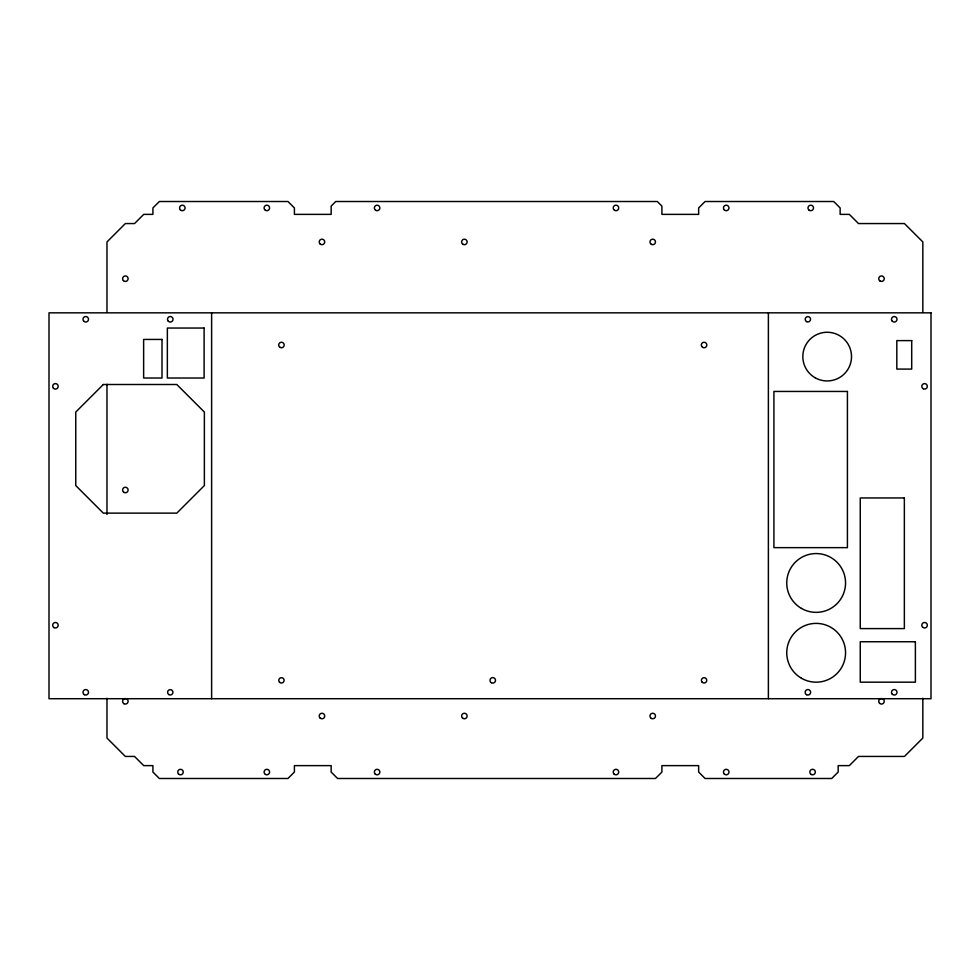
<?xml version="1.0" encoding="UTF-8"?>
<svg xmlns="http://www.w3.org/2000/svg" width="980" height="980" viewBox="0 0 980 980"><rect width="100%" height="100%" fill="white"/><g stroke="black" fill="none" stroke-linecap="round" stroke-linejoin="round"><path stroke-width="1.47" d="M922.829 312.375L922.829 241.938L904.454 223.563L858.517 223.563L849.329 214.375L840.142 214.375L840.142 207.944L833.711 201.513L705.086 201.513L698.654 207.944L698.654 214.375L661.904 214.375L661.904 206.106L657.311 201.513L335.748 201.513L331.154 206.106L331.154 214.375L294.404 214.375L294.404 207.944L287.973 201.513L159.348 201.513L152.917 207.944L152.917 214.375L143.729 214.375L134.542 223.563L125.354 223.563L106.979 241.938L106.979 312.375M922.829 698.25L922.829 738.062L904.454 756.438L858.517 756.438L849.329 765.625L838.17 765.625L838.17 772.056L831.738 778.488L705.086 778.488L698.654 772.056L698.654 765.625L661.904 765.625L661.904 772.056L655.473 778.488L337.586 778.488L331.154 772.056L331.154 765.625L294.404 765.625L294.404 772.056L287.973 778.488L159.348 778.488L152.917 772.056L152.917 765.625L143.729 765.625L134.542 756.438L125.354 756.438L106.979 738.062L106.979 698.25M768.381 312.841L768.381 698.716M211.619 312.841L211.619 698.716M106.979 384.344L106.979 514.5M103.317 384.503L75.754 412.066L75.754 485.566L103.317 513.128L176.817 513.128L204.379 485.566L204.379 412.066L176.817 384.503L103.317 384.503M931 312.841L49 312.841L49 698.716L931 698.716L931 312.841M204.11 328.043L167.36 328.043L167.36 378.023L204.11 378.023L204.11 328.043M162.006 339.435L143.631 339.435L143.631 378.023L162.006 378.023L162.006 339.435M911.706 340.611L896.823 340.611L896.823 369.093L911.706 369.093L911.706 340.611M847.418 391.449L773.918 391.449L773.918 547.636L847.418 547.636L847.418 391.449M904.356 497.95L860.256 497.95L860.256 628.596L904.356 628.596L904.356 497.95M915.381 641.753L860.256 641.753L860.256 682.178L915.381 682.178L915.381 641.753M651.345 718.401A2.756 2.756 0 0 0 655.473 716.013A2.756 2.756 0 0 0 651.345 713.624A2.756 2.756 0 0 0 651.345 718.401M463.001 244.326A2.756 2.756 0 0 0 467.129 241.938A2.756 2.756 0 0 0 463.001 239.549A2.756 2.756 0 0 0 463.001 244.326M463.001 718.401A2.756 2.756 0 0 0 467.129 716.013A2.756 2.756 0 0 0 463.001 713.624A2.756 2.756 0 0 0 463.001 718.401M651.345 244.326A2.756 2.756 0 0 0 655.473 241.938A2.756 2.756 0 0 0 651.345 239.549A2.756 2.756 0 0 0 651.345 244.326M614.595 210.333A2.756 2.756 0 0 0 618.723 207.944A2.756 2.756 0 0 0 614.595 205.555A2.756 2.756 0 0 0 614.595 210.333M375.72 210.333A2.756 2.756 0 0 0 379.848 207.944A2.756 2.756 0 0 0 375.72 205.555A2.756 2.756 0 0 0 375.72 210.333M375.144 774.004A2.756 2.756 0 0 0 379.762 772.767A2.756 2.756 0 0 0 376.381 769.398A2.756 2.756 0 0 0 375.144 774.004M724.269 209.892A2.756 2.756 0 0 0 728.887 208.654A2.756 2.756 0 0 0 725.506 205.286A2.756 2.756 0 0 0 724.269 209.892M265.47 774.445A2.756 2.756 0 0 0 269.598 772.056A2.756 2.756 0 0 0 265.47 769.668A2.756 2.756 0 0 0 265.47 774.445M178.532 774.004A2.756 2.756 0 0 0 183.15 772.767A2.756 2.756 0 0 0 179.769 769.398A2.756 2.756 0 0 0 178.532 774.004M123.982 492.389A2.756 2.756 0 0 0 128.111 490A2.756 2.756 0 0 0 123.982 487.611A2.756 2.756 0 0 0 123.982 492.389M265.47 210.333A2.756 2.756 0 0 0 269.598 207.944A2.756 2.756 0 0 0 265.47 205.555A2.756 2.756 0 0 0 265.47 210.333M180.369 209.892A2.756 2.756 0 0 0 184.987 208.654A2.756 2.756 0 0 0 181.606 205.286A2.756 2.756 0 0 0 180.369 209.892M811.207 774.445A2.756 2.756 0 0 0 815.336 772.056A2.756 2.756 0 0 0 811.207 769.668A2.756 2.756 0 0 0 811.207 774.445M808.794 209.892A2.756 2.756 0 0 0 813.412 208.654A2.756 2.756 0 0 0 810.031 205.286A2.756 2.756 0 0 0 808.794 209.892M123.982 703.701A2.756 2.756 0 0 0 128.111 701.312A2.756 2.756 0 0 0 123.982 698.924A2.756 2.756 0 0 0 123.982 703.701M123.407 280.635A2.756 2.756 0 0 0 128.025 279.398A2.756 2.756 0 0 0 124.644 276.029A2.756 2.756 0 0 0 123.407 280.635M614.019 774.004A2.756 2.756 0 0 0 618.637 772.767A2.756 2.756 0 0 0 615.256 769.398A2.756 2.756 0 0 0 614.019 774.004M880.114 281.076A2.756 2.756 0 0 0 884.242 278.688A2.756 2.756 0 0 0 880.114 276.299A2.756 2.756 0 0 0 880.114 281.076M879.538 703.26A2.756 2.756 0 0 0 884.156 702.023A2.756 2.756 0 0 0 880.775 698.654A2.756 2.756 0 0 0 879.538 703.26M724.269 774.004A2.756 2.756 0 0 0 728.887 772.767A2.756 2.756 0 0 0 725.506 769.398A2.756 2.756 0 0 0 724.269 774.004M320.019 717.96A2.756 2.756 0 0 0 324.637 716.723A2.756 2.756 0 0 0 321.256 713.354A2.756 2.756 0 0 0 320.019 717.96M320.019 243.885A2.756 2.756 0 0 0 324.637 242.648A2.756 2.756 0 0 0 321.256 239.279A2.756 2.756 0 0 0 320.019 243.885M806.503 694.673A2.756 2.756 0 0 0 810.644 692.284A2.756 2.756 0 0 0 806.503 689.908A2.756 2.756 0 0 0 806.503 694.673M892.302 694.244A2.756 2.756 0 0 0 896.908 693.007A2.756 2.756 0 0 0 893.539 689.626A2.756 2.756 0 0 0 892.302 694.244M892.302 321.232A2.756 2.756 0 0 0 896.908 319.995A2.756 2.756 0 0 0 893.539 316.613A2.756 2.756 0 0 0 892.302 321.232M801.456 608.421A29.4 29.4 0 0 0 845.556 582.953A29.4 29.4 0 0 0 801.456 557.498A29.4 29.4 0 0 0 801.456 608.421M702.685 347.385A2.756 2.756 0 0 0 706.825 344.997A2.756 2.756 0 0 0 702.685 342.62A2.756 2.756 0 0 0 702.685 347.385M702.182 682.227A2.658 2.658 0 0 0 706.641 681.039A2.658 2.658 0 0 0 703.383 677.78A2.658 2.658 0 0 0 702.182 682.227M491.372 682.729A2.756 2.756 0 0 0 495.513 680.341A2.756 2.756 0 0 0 491.372 677.964A2.756 2.756 0 0 0 491.372 682.729M279.557 682.227A2.658 2.658 0 0 0 284.016 681.039A2.658 2.658 0 0 0 280.758 677.78A2.658 2.658 0 0 0 279.557 682.227M280.06 347.385A2.756 2.756 0 0 0 284.2 344.997A2.756 2.756 0 0 0 280.06 342.62A2.756 2.756 0 0 0 280.06 347.385M801.456 678.246A29.4 29.4 0 0 0 845.556 652.778A29.4 29.4 0 0 0 801.456 627.323A29.4 29.4 0 0 0 801.456 678.246M168.94 694.6A2.658 2.658 0 0 0 172.933 692.284A2.658 2.658 0 0 0 168.94 689.981A2.658 2.658 0 0 0 168.94 694.6M84.378 694.673A2.756 2.756 0 0 0 88.506 692.284A2.756 2.756 0 0 0 84.378 689.908A2.756 2.756 0 0 0 84.378 694.673M168.327 321.232A2.756 2.756 0 0 0 172.933 319.995A2.756 2.756 0 0 0 169.565 316.613A2.756 2.756 0 0 0 168.327 321.232M83.802 321.232A2.756 2.756 0 0 0 88.408 319.995A2.756 2.756 0 0 0 85.04 316.613A2.756 2.756 0 0 0 83.802 321.232M53.483 388.301A2.756 2.756 0 0 0 58.09 387.063A2.756 2.756 0 0 0 54.721 383.682A2.756 2.756 0 0 0 53.483 388.301M54.047 627.604A2.756 2.756 0 0 0 58.188 625.216A2.756 2.756 0 0 0 54.059 622.839A2.756 2.756 0 0 0 54.047 627.604M815.005 377.692A24.353 24.353 0 0 0 851.522 356.61A24.353 24.353 0 0 0 815.005 335.515A24.353 24.353 0 0 0 815.005 377.692M922.621 627.176A2.756 2.756 0 0 0 927.227 625.938A2.756 2.756 0 0 0 923.858 622.557A2.756 2.756 0 0 0 922.621 627.176M923.185 388.729A2.756 2.756 0 0 0 927.325 386.341A2.756 2.756 0 0 0 923.185 383.964A2.756 2.756 0 0 0 923.185 388.729M806.552 321.587A2.658 2.658 0 0 0 810.546 319.272A2.658 2.658 0 0 0 806.552 316.969A2.658 2.658 0 0 0 806.552 321.587"/></g></svg>
